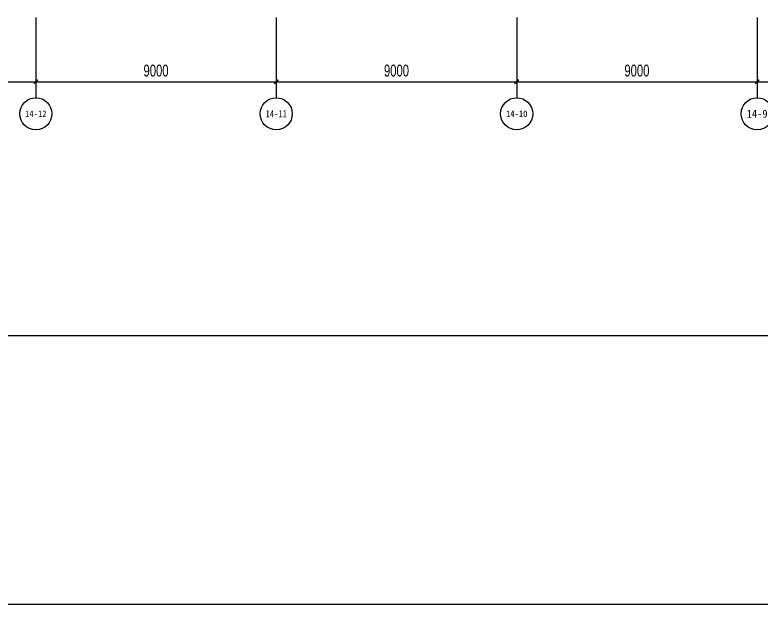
# Model space of a CAD drawing. Extents: x -483182 to 812890, y -390528 to -214858.
# Drawn here: x 254905 to 282836, y -343892 to -321852 of the extents above; entities that cross this region are included whole.
import ezdxf
from ezdxf.enums import TextEntityAlignment as Align

# ---------------------------------------------------------------- set-up
doc = ezdxf.new("R2010")
doc.units = 0
doc.header["$LTSCALE"] = 1000
doc.header["$MEASUREMENT"] = 0
for name, color, linetype in [('01-标注_轴线坐标', 132, 'Continuous'), ('02-TEXT_轴号', 7, 'Continuous'), ('AXIS_TEXT', 7, 'Continuous')]:
    doc.layers.add(name, color=color, linetype=linetype)
doc.layers.add('04-不打印_辅助线', color=165, linetype='Continuous', plot=False)
doc.styles.add('_TCH_AXIS', font='STXIHEI_0.TTF', dxfattribs={"width": 0.75})
doc.styles.add('_TCH_DIM_T3', font='ros.shx', dxfattribs={"width": 0.705882, "bigfont": 'jd.shx'})
doc.styles.add('COMPLEX', font='COMPLEX')
doc.dimstyles.new('_TCH_ARCH&&150', dxfattribs={"dimtxt": 446.25, "dimasz": 150, "dimexe": 375, "dimexo": 450, "dimgap": 189.375, "dimtad": 1, "dimdec": 0, "dimzin": 0, "dimdsep": 46, "dimtxsty": '_TCH_DIM_T3', "dimblk": 'ARCHTICK', "dimcen": 0.09, "dimclrt": 7, "dimazin": 2, "dimtfac": 1, "dimtdec": 0, "dimtix": 1, "dimtmove": 2, "dimatfit": 3, "dimfxl": 0, "dimtolj": 1, "dimtzin": 0, "dimarcsym": 0})

# ---------------------------------------------------------------- blocks, each defined once
blk = doc.blocks.new('_AXISO')
blk.add_circle((0, 0), 0.5)
at = {"layer": 'AXIS_TEXT', "style": 'COMPLEX', "width": 1.041667}
blk.add_attdef('A', text='', height=0.56, dxfattribs=at).set_placement((-0.25, -0.28), (0.25, -0.28), align=Align.FIT)
blk = doc.blocks.new('_ArchTick')
at = {"color": 0, "linetype": 'ByBlock', "const_width": 0.4}
blk.add_lwpolyline([(-0.5, -0.5), (0.5, 0.5)], dxfattribs=at)
blk = doc.blocks.new('*D808')
at = {"layer": '01-标注_轴线坐标', "color": 0, "lineweight": -2, "transparency": 16777216}
for p, q in [((282688, -322999), (282688, -324724)), ((291688, -322999), (291688, -324724)), ((282688, -324349), (291688, -324349))]:
    blk.add_line(p, q, dxfattribs=at)
at = {"layer": 'Defpoints', "color": 0, "transparency": 16777216}
for p in [(282688, -322549), (291688, -322549), (291688, -324349)]:
    blk.add_point(p, dxfattribs=at)
at = {"layer": '01-标注_轴线坐标', "color": 0, "lineweight": -2, "transparency": 16777216, "xscale": 150, "yscale": 150, "zscale": 150, "rotation": 180}
blk.add_blockref('_ArchTick', (282688, -324349), dxfattribs=at)
at = {"layer": '01-标注_轴线坐标', "color": 0, "lineweight": -2, "transparency": 16777216, "xscale": 150, "yscale": 150, "zscale": 150}
blk.add_blockref('_ArchTick', (291688, -324349), dxfattribs=at)
at = {"layer": '01-标注_轴线坐标', "color": 7, "transparency": 16777216, "insert": (287188, -323937), "char_height": 446.2, "attachment_point": 5, "style": '_TCH_DIM_T3'}
blk.add_mtext('\\A1;9000', dxfattribs=at)
blk = doc.blocks.new('*D809')
at = {"layer": '01-标注_轴线坐标', "color": 0, "lineweight": -2, "transparency": 16777216}
for p, q in [((273688, -322999), (273688, -324724)), ((282688, -322999), (282688, -324724)), ((273688, -324349), (282688, -324349))]:
    blk.add_line(p, q, dxfattribs=at)
at = {"layer": 'Defpoints', "color": 0, "transparency": 16777216}
for p in [(273688, -322549), (282688, -322549), (282688, -324349)]:
    blk.add_point(p, dxfattribs=at)
at = {"layer": '01-标注_轴线坐标', "color": 0, "lineweight": -2, "transparency": 16777216, "xscale": 150, "yscale": 150, "zscale": 150, "rotation": 180}
blk.add_blockref('_ArchTick', (273688, -324349), dxfattribs=at)
at = {"layer": '01-标注_轴线坐标', "color": 0, "lineweight": -2, "transparency": 16777216, "xscale": 150, "yscale": 150, "zscale": 150}
blk.add_blockref('_ArchTick', (282688, -324349), dxfattribs=at)
at = {"layer": '01-标注_轴线坐标', "color": 7, "transparency": 16777216, "insert": (278188, -323937), "char_height": 446.2, "attachment_point": 5, "style": '_TCH_DIM_T3'}
blk.add_mtext('\\A1;9000', dxfattribs=at)
blk = doc.blocks.new('*D810')
at = {"layer": '01-标注_轴线坐标', "color": 0, "lineweight": -2, "transparency": 16777216}
for p, q in [((264688, -322999), (264688, -324724)), ((273688, -322999), (273688, -324724)), ((264688, -324349), (273688, -324349))]:
    blk.add_line(p, q, dxfattribs=at)
at = {"layer": 'Defpoints', "color": 0, "transparency": 16777216}
for p in [(264688, -322549), (273688, -322549), (273688, -324349)]:
    blk.add_point(p, dxfattribs=at)
at = {"layer": '01-标注_轴线坐标', "color": 0, "lineweight": -2, "transparency": 16777216, "xscale": 150, "yscale": 150, "zscale": 150, "rotation": 180}
blk.add_blockref('_ArchTick', (264688, -324349), dxfattribs=at)
at = {"layer": '01-标注_轴线坐标', "color": 0, "lineweight": -2, "transparency": 16777216, "xscale": 150, "yscale": 150, "zscale": 150}
blk.add_blockref('_ArchTick', (273688, -324349), dxfattribs=at)
at = {"layer": '01-标注_轴线坐标', "color": 7, "transparency": 16777216, "insert": (269188, -323937), "char_height": 446.2, "attachment_point": 5, "style": '_TCH_DIM_T3'}
blk.add_mtext('\\A1;9000', dxfattribs=at)
blk = doc.blocks.new('*D811')
at = {"layer": '01-标注_轴线坐标', "color": 0, "lineweight": -2, "transparency": 16777216}
for p, q in [((255688, -322999), (255688, -324724)), ((264688, -322999), (264688, -324724)), ((255688, -324349), (264688, -324349))]:
    blk.add_line(p, q, dxfattribs=at)
at = {"layer": 'Defpoints', "color": 0, "transparency": 16777216}
for p in [(255688, -322549), (264688, -322549), (264688, -324349)]:
    blk.add_point(p, dxfattribs=at)
at = {"layer": '01-标注_轴线坐标', "color": 0, "lineweight": -2, "transparency": 16777216, "xscale": 150, "yscale": 150, "zscale": 150, "rotation": 180}
blk.add_blockref('_ArchTick', (255688, -324349), dxfattribs=at)
at = {"layer": '01-标注_轴线坐标', "color": 0, "lineweight": -2, "transparency": 16777216, "xscale": 150, "yscale": 150, "zscale": 150}
blk.add_blockref('_ArchTick', (264688, -324349), dxfattribs=at)
at = {"layer": '01-标注_轴线坐标', "color": 7, "transparency": 16777216, "insert": (260188, -323937), "char_height": 446.2, "attachment_point": 5, "style": '_TCH_DIM_T3'}
blk.add_mtext('\\A1;9000', dxfattribs=at)
blk = doc.blocks.new('*D812')
at = {"layer": '01-标注_轴线坐标', "color": 0, "lineweight": -2, "transparency": 16777216}
for p, q in [((246688, -322999), (246688, -324724)), ((255688, -322999), (255688, -324724)), ((246688, -324349), (255688, -324349))]:
    blk.add_line(p, q, dxfattribs=at)
at = {"layer": 'Defpoints', "color": 0, "transparency": 16777216}
for p in [(246688, -322549), (255688, -322549), (255688, -324349)]:
    blk.add_point(p, dxfattribs=at)
at = {"layer": '01-标注_轴线坐标', "color": 0, "lineweight": -2, "transparency": 16777216, "xscale": 150, "yscale": 150, "zscale": 150, "rotation": 180}
blk.add_blockref('_ArchTick', (246688, -324349), dxfattribs=at)
at = {"layer": '01-标注_轴线坐标', "color": 0, "lineweight": -2, "transparency": 16777216, "xscale": 150, "yscale": 150, "zscale": 150}
blk.add_blockref('_ArchTick', (255688, -324349), dxfattribs=at)
at = {"layer": '01-标注_轴线坐标', "color": 7, "transparency": 16777216, "insert": (251188, -323937), "char_height": 446.2, "attachment_point": 5, "style": '_TCH_DIM_T3'}
blk.add_mtext('\\A1;9000', dxfattribs=at)

msp = doc.modelspace()

# ---------------------------------------------------------------- linework, layer by layer
msp.add_lwpolyline([(-52242.7, -343891.9), (501855.5, -343891.9), (501855.5, -214857.7), (-52242.7, -214857.7)], close=True)
at = {"layer": '01-标注_轴线坐标'}
for p, q in [((255688, -321949.2), (255688, -324949.2)), ((264688, -321949.2), (264688, -324949.2)), ((273688, -321949.2), (273688, -324949.2)), ((282688, -321949.2), (282688, -324949.2))]:
    msp.add_line(p, q, dxfattribs=at)
at = {"layer": '04-不打印_辅助线'}
msp.add_lwpolyline([(222241, -333841.9), (364891, -333841.9), (364891, -294391.9), (222241, -294391.9)], close=True, dxfattribs=at)

# ---------------------------------------------------------------- block references
at = {"layer": '01-标注_轴线坐标'}
ref = msp.add_blockref('_AXISO', (255688, -325549.2), dxfattribs=dict(at, xscale=1200, yscale=1200, zscale=1200))
ref.add_attrib('A', '14-12', dxfattribs={"layer": '02-TEXT_轴号', "height": 244.58, "style": '_TCH_AXIS', "width": 1.284369}).set_placement((255286.2, -325671.5), (256089.8, -325671.5), align=Align.FIT)
ref = msp.add_blockref('_AXISO', (264688, -325549.2), dxfattribs=dict(at, xscale=1200, yscale=1200, zscale=1200))
ref.add_attrib('A', '14-11', dxfattribs={"layer": '02-TEXT_轴号', "height": 268.51, "style": '_TCH_AXIS', "width": 1.158724}).set_placement((264290, -325683.5), (265086, -325683.5), align=Align.FIT)
ref = msp.add_blockref('_AXISO', (273688, -325549.2), dxfattribs=dict(at, xscale=1200, yscale=1200, zscale=1200))
ref.add_attrib('A', '14-10', dxfattribs={"layer": '02-TEXT_轴号', "height": 244.58, "style": '_TCH_AXIS', "width": 1.284369}).set_placement((273286.2, -325671.5), (274089.8, -325671.5), align=Align.FIT)
ref = msp.add_blockref('_AXISO', (282688, -325549.2), dxfattribs=dict(at, xscale=1200, yscale=1200, zscale=1200))
ref.add_attrib('A', '14-9', dxfattribs={"layer": '02-TEXT_轴号', "height": 293.79, "style": '_TCH_AXIS', "width": 1.337942}).set_placement((282294.5, -325696.1), (283081.5, -325696.1), align=Align.FIT)

# ---------------------------------------------------------------- dimensions: what is measured, and where the dimension line sits
for p1, p2, picture, middle in [((246688, -322549.2), (255688, -322549.2), '*D812', (251188, -323936.7)), ((255688, -322549.2), (264688, -322549.2), '*D811', (260188, -323936.7)), ((264688, -322549.2), (273688, -322549.2), '*D810', (269188, -323936.7)), ((273688, -322549.2), (282688, -322549.2), '*D809', (278188, -323936.7)), ((282688, -322549.2), (291688, -322549.2), '*D808', (287188, -323936.7))]:
    dim = msp.add_aligned_dim(p1=p1, p2=p2, distance=-1800, dimstyle='_TCH_ARCH&&150', dxfattribs=at)
    dim.commit()
    dim.dimension.update_dxf_attribs({"geometry": picture, "text_midpoint": middle})

doc.saveas('drawing.dxf')
